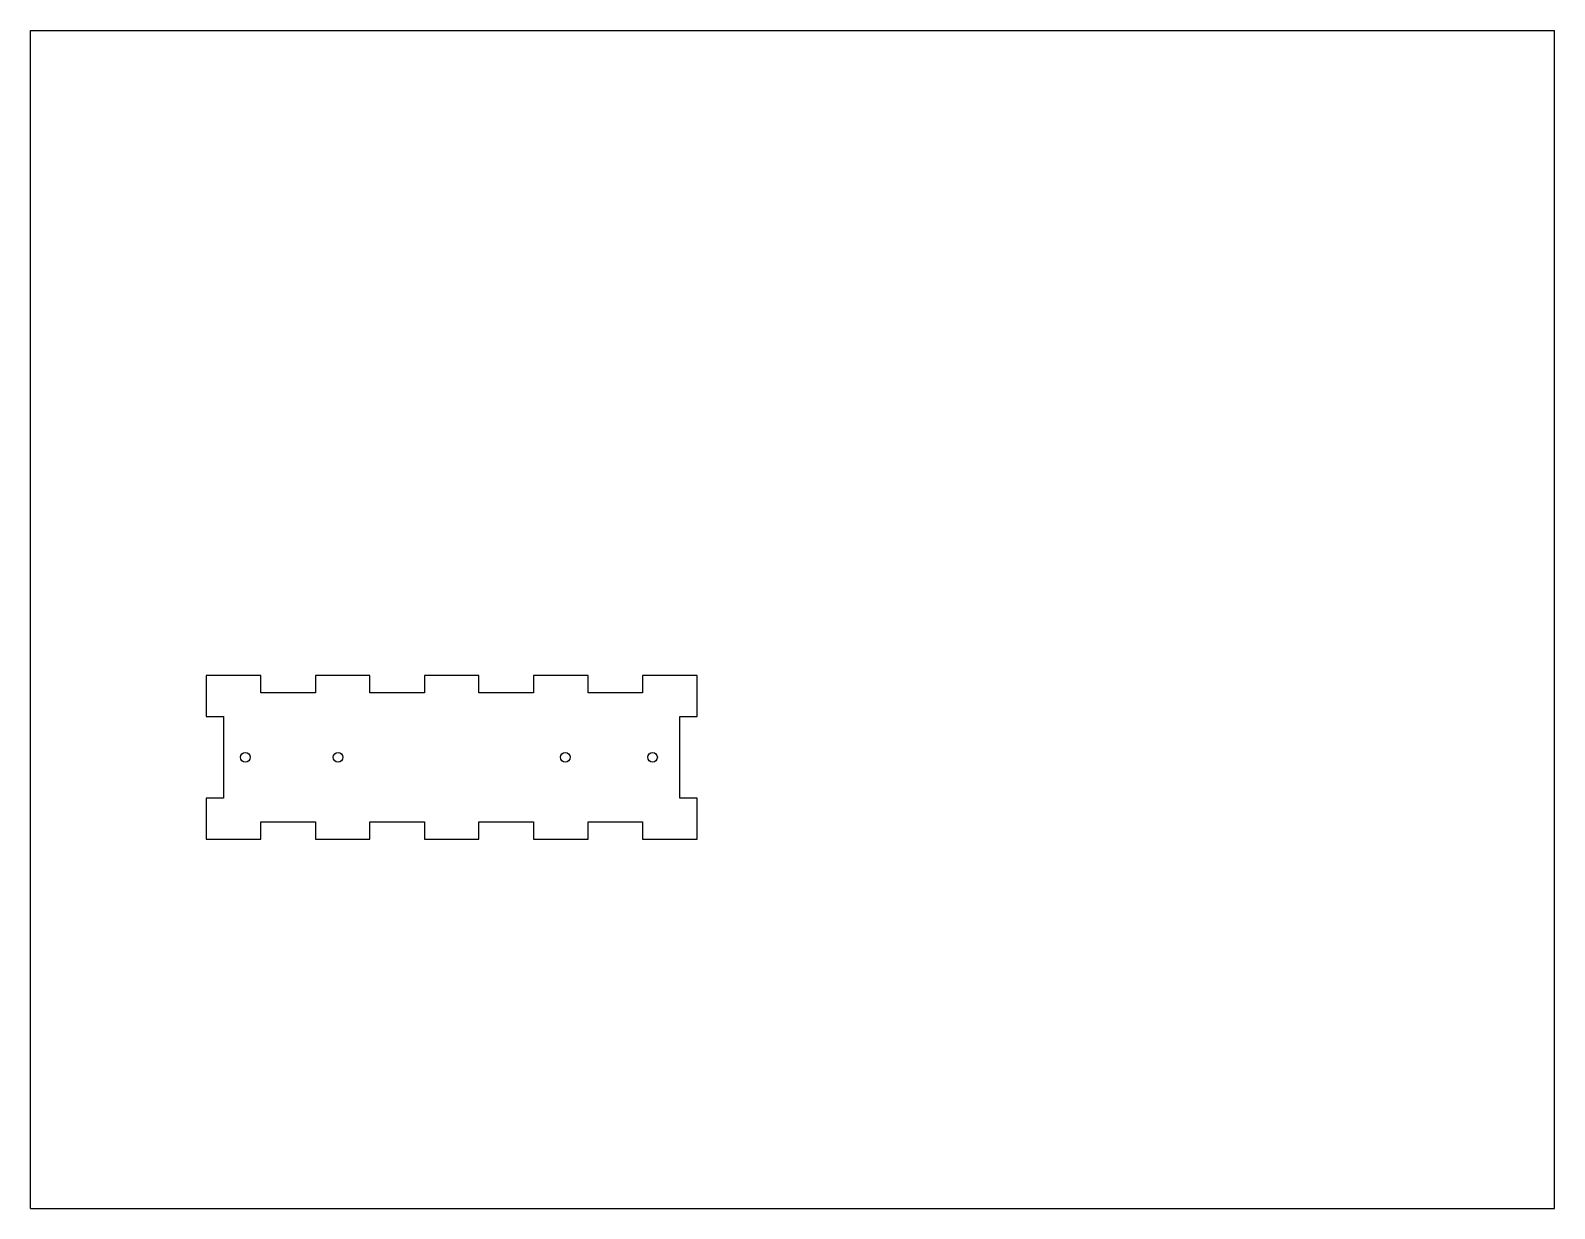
# Model space of a CAD drawing. Header units: inches. Extents: x 0 to 22, y 0 to 17.
import ezdxf

# ---------------------------------------------------------------- set-up
doc = ezdxf.new("R2010")
doc.units = ezdxf.units.IN
doc.header["$LTSCALE"] = 1.21
doc.header["$MEASUREMENT"] = 0
doc.layers.get('0').update_dxf_attribs({"linetype": 'CONTINUOUS'})
doc.layers.add('02___PRT_ALL_AXES', color=7, linetype='CONTINUOUS')

msp = doc.modelspace()

# ---------------------------------------------------------------- linework, layer by layer
at = {"color": 7, "linetype": 'Continuous'}
for p, q in [((0, 0), (0, 17)), ((0, 17), (22, 17)), ((22, 0), (22, 17)), ((2.537, 7.692), (2.537, 7.102)), ((3.324, 7.692), (2.537, 7.692)), ((3.324, 7.442), (3.324, 7.692)), ((4.112, 7.692), (4.112, 7.442)), ((4.899, 7.692), (4.112, 7.692)), ((4.899, 7.442), (4.899, 7.692)), ((5.687, 7.692), (5.687, 7.442)), ((6.474, 7.692), (5.687, 7.692)), ((6.474, 7.442), (6.474, 7.692)), ((7.261, 7.692), (7.261, 7.442)), ((8.049, 7.692), (7.261, 7.692)), ((8.049, 7.442), (8.049, 7.692)), ((9.624, 7.692), (8.836, 7.692)), ((8.836, 7.692), (8.836, 7.442)), ((9.624, 7.102), (9.624, 7.692)), ((4.112, 7.442), (3.324, 7.442)), ((5.687, 7.442), (4.899, 7.442)), ((7.261, 7.442), (6.474, 7.442)), ((8.836, 7.442), (8.049, 7.442)), ((2.537, 7.102), (2.787, 7.102)), ((2.787, 7.102), (2.787, 5.921)), ((9.374, 7.102), (9.624, 7.102)), ((9.374, 5.921), (9.374, 7.102)), ((2.537, 5.921), (2.537, 5.33)), ((2.787, 5.921), (2.537, 5.921)), ((9.624, 5.921), (9.374, 5.921)), ((9.624, 5.33), (9.624, 5.921)), ((3.324, 5.33), (3.324, 5.58)), ((3.324, 5.58), (4.112, 5.58)), ((4.112, 5.58), (4.112, 5.33)), ((4.899, 5.33), (4.899, 5.58)), ((4.899, 5.58), (5.687, 5.58)), ((5.687, 5.58), (5.687, 5.33)), ((6.474, 5.58), (7.261, 5.58)), ((6.474, 5.33), (6.474, 5.58)), ((7.261, 5.58), (7.261, 5.33)), ((8.049, 5.58), (8.836, 5.58)), ((8.049, 5.33), (8.049, 5.58)), ((8.836, 5.58), (8.836, 5.33)), ((2.537, 5.33), (3.324, 5.33)), ((4.112, 5.33), (4.899, 5.33)), ((5.687, 5.33), (6.474, 5.33)), ((7.261, 5.33), (8.049, 5.33)), ((8.836, 5.33), (9.624, 5.33)), ((0, 0), (22, 0))]:
    msp.add_line(p, q, dxfattribs=at)
at = {"layer": '02___PRT_ALL_AXES', "color": 7, "linetype": 'Continuous'}
for centre in [(3.102, 6.511), (4.44, 6.511), (7.72, 6.511), (8.98, 6.511)]:
    msp.add_circle(centre, 0.0689, dxfattribs=at)

doc.saveas('drawing.dxf')
